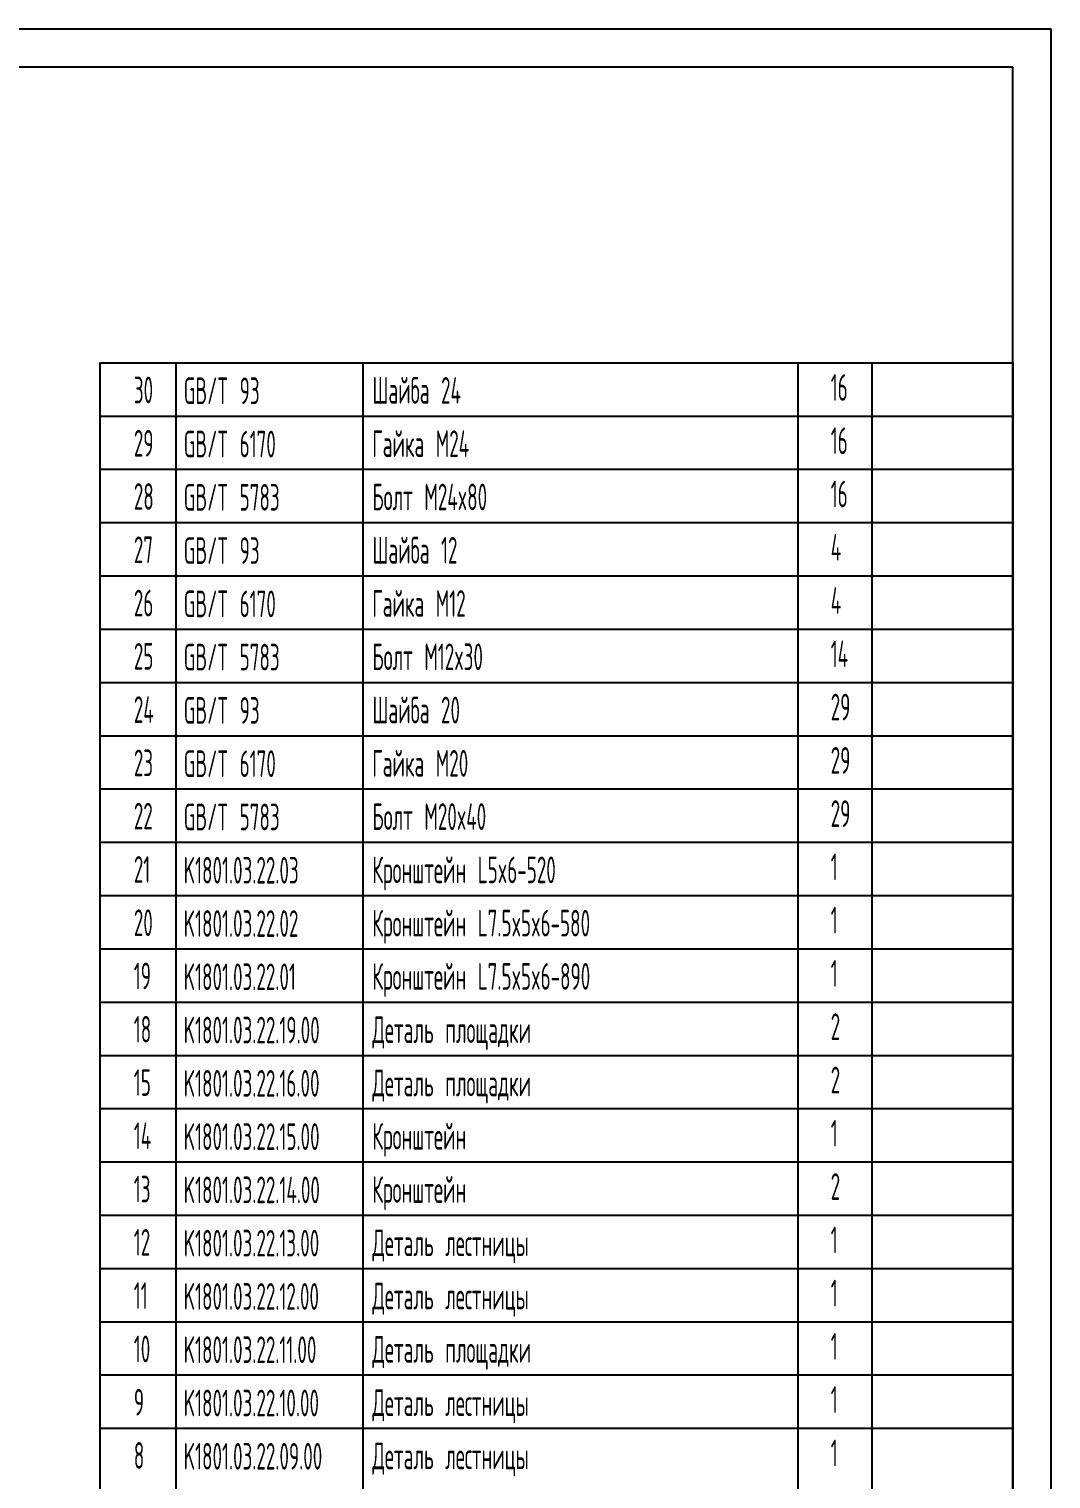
# Model space of a CAD drawing. Header units: millimetres. Extents: x 0 to 42000, y -1158 to 29700.
# Drawn here: x 28569 to 42000, y 10648 to 29700 of the extents above; entities that cross this region are included whole.
import ezdxf

# ---------------------------------------------------------------- set-up
doc = ezdxf.new("R2010")
doc.units = ezdxf.units.MM
doc.header["$LTSCALE"] = 1000
doc.linetypes.add('F', pattern=[0.75, 0.5, -0.25])
for name, color, linetype in [('01', 7, 'Continuous'), ('02', 1, 'Continuous'), ('04', 2, 'F')]:
    doc.layers.add(name, color=color, linetype=linetype)
doc.styles.add('HZLIB', font='TXT.shx', dxfattribs={"width": 0.5, "height": 350})

# ---------------------------------------------------------------- blocks, each defined once
blk = doc.blocks.new('*U168')
at = {"layer": '01'}
for points in [[(415, 292), (25, 292)], [(415, 5), (415, 292)]]:
    blk.add_lwpolyline(points, dxfattribs=at)
at = {"layer": '02'}
for points in [[(420, 297), (0, 297)], [(420, 0), (420, 297)]]:
    blk.add_lwpolyline(points, dxfattribs=at)

msp = doc.modelspace()

# ---------------------------------------------------------------- linework, layer by layer
for p, q in [((29500, 25314.881), (29500, 5014.883)), ((29500, 25314.881), (41500, 25314.881)), ((30500, 25314.881), (30500, 5014.883)), ((32956.541, 25314.881), (32956.541, 5014.883)), ((38674.873, 25314.881), (38674.873, 5014.883)), ((39643.285, 25314.881), (39643.285, 5014.883)), ((41500, 25314.881), (41500, 5014.883)), ((29500, 24614.881), (41500, 24614.881)), ((29500, 23914.881), (41500, 23914.881)), ((29500, 23214.881), (41500, 23214.881)), ((29500, 22514.881), (41500, 22514.881)), ((29500, 21814.881), (41500, 21814.881)), ((29500, 21114.881), (41500, 21114.881)), ((29500, 20414.881), (41500, 20414.881)), ((29500, 19714.881), (41500, 19714.881)), ((29500, 19014.882), (41500, 19014.882)), ((29500, 18314.882), (41500, 18314.882)), ((29500, 17614.882), (41500, 17614.882)), ((29500, 16914.882), (41500, 16914.882)), ((29500, 16214.882), (41500, 16214.882)), ((29500, 15514.882), (41500, 15514.882)), ((29500, 14814.882), (41500, 14814.882)), ((29500, 14114.882), (41500, 14114.882)), ((29500, 13414.882), (41500, 13414.882)), ((29500, 12714.882), (41500, 12714.882)), ((29500, 12014.883), (41500, 12014.883)), ((29500, 11314.883), (41500, 11314.883))]:
    msp.add_line(p, q)

# ---------------------------------------------------------------- block references
at = {"layer": '04', "xscale": 100, "yscale": 100, "zscale": 100}
msp.add_blockref('*U168', (0, 0), dxfattribs=at)

# ---------------------------------------------------------------- texts
at = {"style": 'HZLIB', "width": 0.5}
for s, p in [('16', (39105.179, 24815.626)), ('30', (29946.655, 24782.343)), ('GB/T 93', (30601.262, 24771.664)), ('Шайба 24', (33081.307, 24776.539)), ('29', (29946.655, 24082.353)), ('GB/T 6170', (30601.262, 24071.674)), ('Гайка M24', (33081.307, 24076.549)), ('16', (39105.179, 24115.636)), ('28', (29946.655, 23382.363)), ('GB/T 5783', (30601.262, 23371.684)), ('Болт M24x80', (33081.307, 23376.559)), ('16', (39105.179, 23415.646)), ('4', (39105.179, 22715.656)), ('27', (29946.655, 22682.373)), ('GB/T 93', (30601.262, 22671.694)), ('Шайба 12', (33081.307, 22676.569)), ('26', (29946.655, 21982.383)), ('GB/T 6170', (30601.262, 21971.704)), ('Гайка M12', (33081.307, 21976.579)), ('4', (39105.179, 22015.666)), ('25', (29946.655, 21282.393)), ('GB/T 5783', (30601.262, 21271.714)), ('Болт M12x30', (33081.307, 21276.589)), ('14', (39105.179, 21315.676)), ('29', (39105.179, 20615.686)), ('24', (29946.655, 20582.403)), ('GB/T 93', (30601.262, 20571.724)), ('Шайба 20', (33081.307, 20576.599)), ('23', (29946.655, 19882.413)), ('GB/T 6170', (30601.262, 19871.734)), ('Гайка M20', (33081.307, 19876.609)), ('29', (39105.179, 19915.696)), ('22', (29946.655, 19182.423)), ('GB/T 5783', (30601.262, 19171.744)), ('Болт M20x40', (33081.307, 19176.619)), ('29', (39105.179, 19215.706)), ('1', (39105.179, 18515.716)), ('21', (29946.655, 18482.433)), ('K1801.03.22.03', (30601.262, 18471.754)), ('Кронштейн L5x6-520', (33081.307, 18476.629)), ('20', (29946.655, 17782.443)), ('K1801.03.22.02', (30601.262, 17771.764)), ('Кронштейн L7.5x5x6-580', (33081.307, 17776.639)), ('1', (39105.179, 17815.726)), ('19', (29946.655, 17082.453)), ('K1801.03.22.01', (30601.262, 17071.774)), ('Кронштейн L7.5x5x6-890', (33081.307, 17076.649)), ('1', (39105.179, 17115.736)), ('2', (39105.179, 16415.746)), ('18', (29946.655, 16382.463)), ('K1801.03.22.19.00', (30601.262, 16371.784)), ('Деталь площадки', (33081.307, 16376.659)), ('15', (29946.655, 15682.473)), ('K1801.03.22.16.00', (30601.262, 15671.794)), ('Деталь площадки', (33081.307, 15676.669)), ('2', (39105.179, 15715.756)), ('14', (29946.655, 14982.483)), ('K1801.03.22.15.00', (30601.262, 14971.804)), ('Кронштейн', (33081.307, 14976.679)), ('1', (39105.179, 15015.766)), ('13', (29946.655, 14282.493)), ('K1801.03.22.14.00', (30601.262, 14271.814)), ('Кронштейн', (33081.307, 14276.689)), ('2', (39105.179, 14315.776)), ('12', (29946.655, 13582.503)), ('K1801.03.22.13.00', (30601.262, 13571.824)), ('Деталь лестницы', (33081.307, 13576.699)), ('1', (39105.179, 13615.786)), ('11', (29946.655, 12882.513)), ('K1801.03.22.12.00', (30601.262, 12871.834)), ('Деталь лестницы', (33081.307, 12876.709)), ('1', (39105.179, 12915.796)), ('10', (29946.655, 12182.523)), ('K1801.03.22.11.00', (30601.262, 12171.844)), ('Деталь площадки', (33081.307, 12176.719)), ('1', (39105.179, 12215.806)), ('9', (29946.655, 11482.533)), ('K1801.03.22.10.00', (30601.262, 11471.854)), ('Деталь лестницы', (33081.307, 11476.729)), ('1', (39105.179, 11515.816)), ('8', (29946.655, 10782.543)), ('K1801.03.22.09.00', (30601.262, 10771.864)), ('Деталь лестницы', (33081.307, 10776.739)), ('1', (39105.179, 10815.826))]:
    msp.add_text(s, height=350, dxfattribs=at).set_placement(p)

doc.saveas('drawing.dxf')
